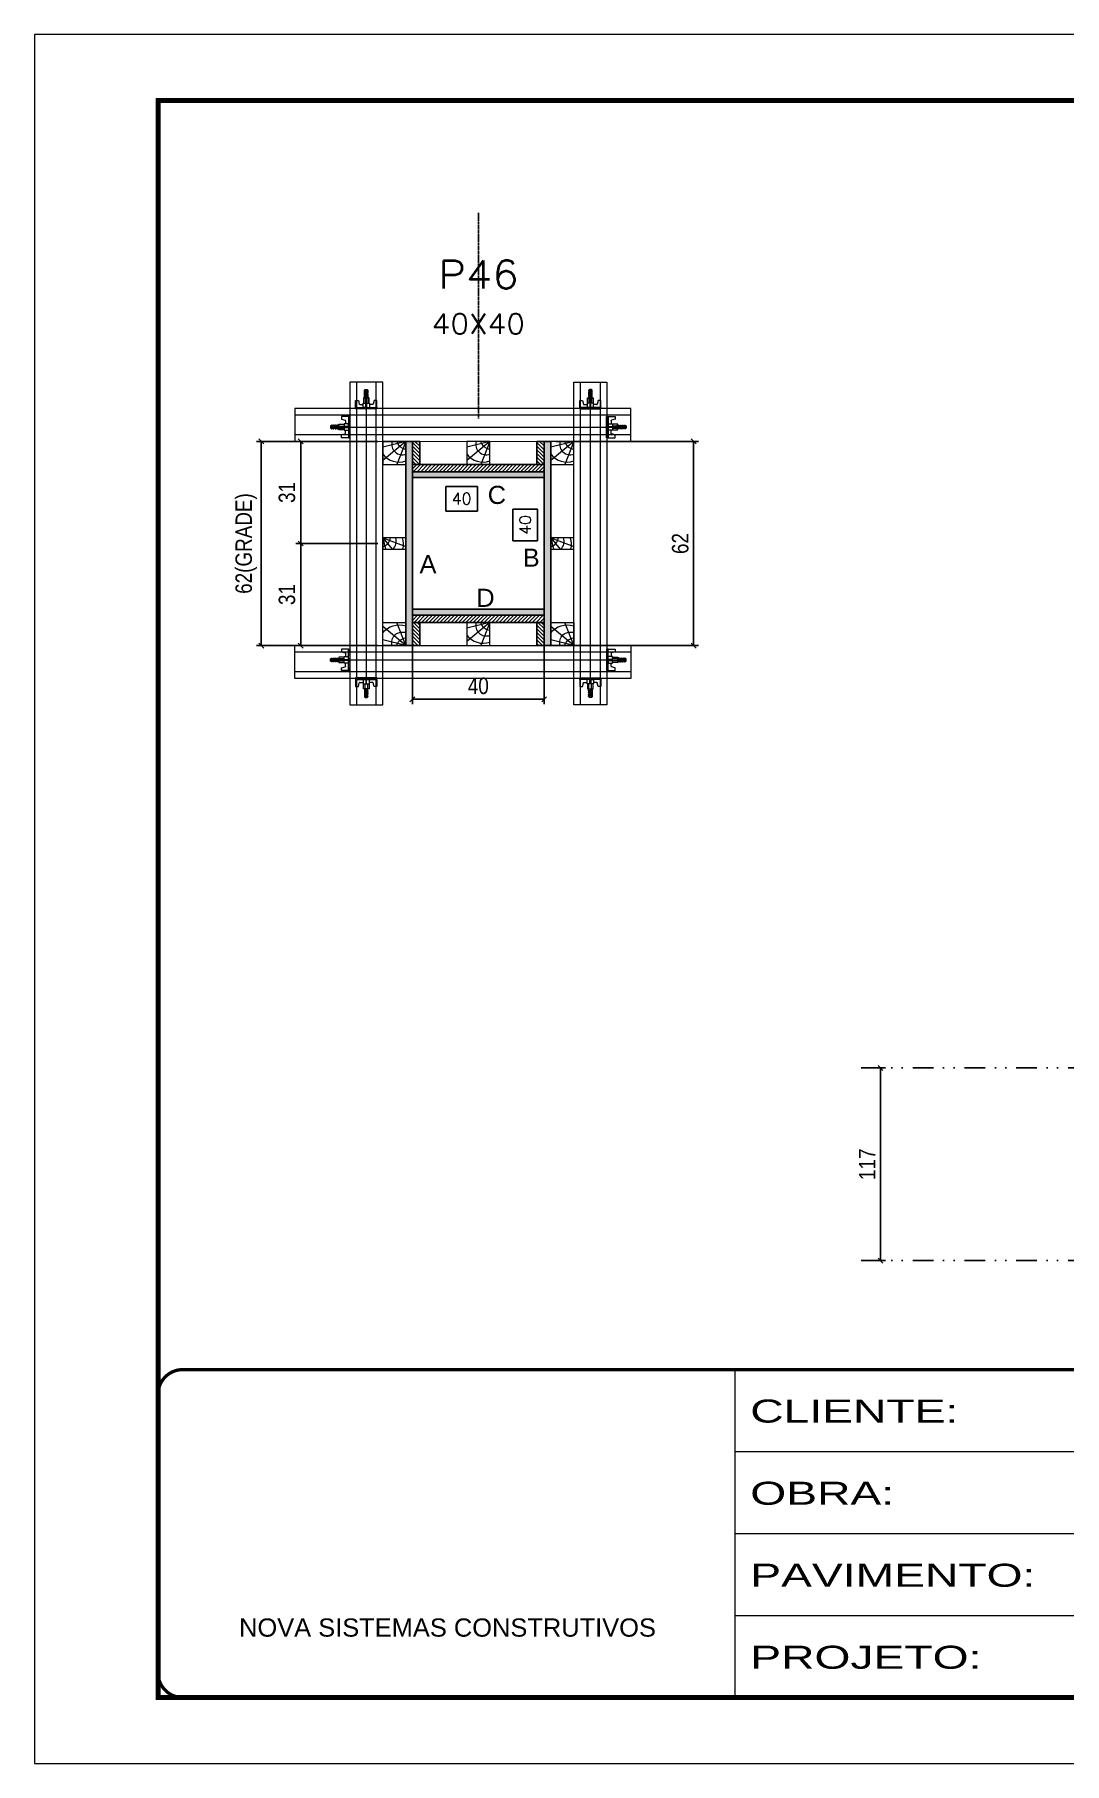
# Model space of a CAD drawing. Extents: x 808 to 7089, y -98 to 17032.
# Drawn here: x 5577 to 6202, y 10240 to 11290 of the extents above; entities that cross this region are included whole.
import ezdxf
from ezdxf.enums import TextEntityAlignment as Align

# ---------------------------------------------------------------- set-up
doc = ezdxf.new("R2010")
doc.units = 0
for name, pattern in [('CONTINUO', [0]), ('DASHED', [0.75, 0.5, -0.25]), ('DIVIDE2', [0.625, 0.25, -0.125, 0, -0.125, 0, -0.125]), ('HIDDEN', [0.375, 0.25, -0.125])]:
    doc.linetypes.add(name, pattern=pattern)
for name, color, linetype in [('CHAPA', 1, 'Continuous'), ('COTA', 241, 'Continuous'), ('MEIO_PONT', 93, 'Continuous'), ('Nível', 160, 'Continuous'), ('Painéis', 200, 'Continuous'), ('SARRAFO', 251, 'Continuous'), ('Texto de Titulo', 7, 'Continuous'), ('Texto Qtd Sarr', 242, 'Continuous'), ('TEXTO_GERAL', 7, 'Continuous')]:
    doc.layers.add(name, color=color, linetype=linetype)
for name, color, linetype, lineweight in [('Folhas', 255, 'Continuous', 9), ('Hachura', 251, 'Continuous', 9), ('Madeira', 126, 'Continuous', 18), ('Perfil Metálico', 224, 'Continuous', 18), ('SARRAFO DE PRESSAO', 251, 'DASHED', 9), ('Texto Seção', 7, 'Continuous', 15)]:
    doc.layers.add(name, color=color, linetype=linetype, lineweight=lineweight)
doc.styles.add('ARIAL', font='arial.ttf')
doc.styles.add('COTA TECNICA 2X', font='techl___.ttf', dxfattribs={"height": 10})
doc.styles.add('COTA TECNICA-50', font='techl___.ttf', dxfattribs={"height": 10})
doc.styles.add('ROMANS', font='romans.shx')
doc.styles.add('Tecnologia', font='')
doc.styles.get('Tecnologia').set_extended_font_data('Forgotten Futurist')
doc.dimstyles.new('COTA PAINEL-50', dxfattribs={"dimtxt": 10, "dimasz": 3, "dimexe": 3, "dimexo": 3, "dimgap": 3, "dimtad": 1, "dimdec": 1, "dimzin": 12, "dimdsep": 46, "dimtxsty": 'COTA TECNICA-50', "dimblk1": 'OBLIQUE', "dimblk2": 'OBLIQUE', "dimsah": 1, "dimcen": 0.9, "dimclrd": 4, "dimclre": 4, "dimclrt": 240, "dimadec": 1, "dimazin": 3, "dimtfac": 1, "dimtdec": 1, "dimtmove": 0, "dimatfit": 3, "dimfxl": 1, "dimtolj": 1, "dimtzin": 12, "dimarcsym": 0})
doc.dimstyles.new('SECAO PILAR', dxfattribs={"dimtxt": 10, "dimasz": 3, "dimexe": 3, "dimexo": 3, "dimgap": 3, "dimtad": 1, "dimdec": 1, "dimlfac": 0.5, "dimzin": 12, "dimdsep": 46, "dimtxsty": 'COTA TECNICA 2X', "dimblk1": 'OBLIQUE', "dimblk2": 'OBLIQUE', "dimsah": 1, "dimcen": 0.9, "dimclrd": 256, "dimclre": 256, "dimclrt": 256, "dimadec": 1, "dimazin": 3, "dimtfac": 1, "dimtdec": 1, "dimtmove": 0, "dimatfit": 3, "dimfxl": 1, "dimtolj": 1, "dimtzin": 12, "dimarcsym": 0})
doc.dimstyles.new('SECÇÃO 2', dxfattribs={"dimtxt": 7, "dimasz": 6, "dimexe": 0.18, "dimexo": 2, "dimgap": -4, "dimtad": 3, "dimdec": 1, "dimlfac": 0.5, "dimzin": 12, "dimdsep": 46, "dimtxsty": 'ROMANS', "dimblk": 'ARCHTICK', "dimcen": 0.09, "dimse1": 1, "dimse2": 1, "dimsd1": 1, "dimsd2": 1, "dimclrd": 180, "dimclre": 5, "dimclrt": 1, "dimadec": 0, "dimazin": 3, "dimtfac": 1, "dimtdec": 1, "dimtofl": 0, "dimtmove": 0, "dimatfit": 3, "dimldrblk": 'ARCHTICK', "dimfxl": 1, "dimtolj": 1, "dimtzin": 0, "dimarcsym": 0})
pattern_1 = [(45, (15309.1384, 33808.3477), (-1.12253202, 1.12253202), [])]

# ---------------------------------------------------------------- blocks, each defined once
blk = doc.blocks.new('9999999999')
at = {"color": 30, "linetype": 'CONTINUO'}
for p, q in [((98564.6, 34230.2), (98564.6, 34429.4)), ((98564.6, 34379.6), (99584, 34379.6)), ((98564.6, 34329.8), (99488, 34329.8)), ((98564.6, 34280), (99488, 34280))]:
    blk.add_line(p, q, dxfattribs=at)
at = {"color": 30, "linetype": 'CONTINUO', "const_width": 2}
blk.add_lwpolyline([(99584, 34230.2), (99584, 34414.4, 0.414214), (99569, 34429.4), (98229, 34429.4, 0.414214), (98214, 34414.4), (98214, 34245.2, 0.414214), (98229, 34230.2), (99584, 34230.2)], format="xyb", dxfattribs=at)
at = {"layer": 'Folhas'}
blk.add_lwpolyline([(98139, 34190.2), (99624, 34190.2), (99624, 35240.2), (98139, 35240.2)], close=True, dxfattribs=at)
at = {"layer": 'Folhas', "color": 30, "const_width": 3}
blk.add_lwpolyline([(98214, 34230.2), (99584, 34230.2), (99584, 35200.2), (98214, 35200.2)], close=True, dxfattribs=at)
at = {"color": 7, "linetype": 'Continuous', "ltscale": 5, "style": 'ARIAL'}
blk.add_text('NOVA SISTEMAS CONSTRUTIVOS', height=11.059, dxfattribs=at).set_placement((98263.2, 34267.2))
at = {"layer": 'Folhas', "color": 7, "style": 'Tecnologia', "width": 1.5}
for s, p in [('CLIENTE:', (98573.7, 34397.2)), ('OBRA:', (98573.7, 34347.3)), ('PAVIMENTO:', (98573.7, 34297.5)), ('PROJETO:', (98573.7, 34247.7))]:
    blk.add_text(s, height=14, dxfattribs=at).set_placement(p)
blk = doc.blocks.new('_Oblique')
at = {"color": 0, "linetype": 'ByBlock', "lineweight": -2}
blk.add_line((-0.5, -0.5), (0.5, 0.5), dxfattribs=at)
blk = doc.blocks.new('*D1774')
at = {"layer": 'COTA', "color": 4, "lineweight": -2, "transparency": 16777216}
for p, q in [((6081.7, 10662), (6093.5, 10662)), ((6090.5, 10545), (6090.5, 10662)), ((6081.7, 10545), (6093.5, 10545))]:
    blk.add_line(p, q, dxfattribs=at)
at = {"layer": 'Defpoints', "color": 0, "transparency": 16777216}
for p in [(6078.7, 10662), (6090.5, 10662), (6078.7, 10545)]:
    blk.add_point(p, dxfattribs=at)
at = {"layer": 'COTA', "color": 4, "lineweight": -2, "transparency": 16777216, "xscale": 3, "yscale": 3, "zscale": 3}
for p, rotation in [((6090.5, 10662), 90), ((6090.5, 10545), 270)]:
    blk.add_blockref('_Oblique', p, dxfattribs=dict(at, rotation=rotation))
at = {"layer": 'COTA', "color": 240, "transparency": 16777216, "insert": (6082.4, 10603.5), "char_height": 10, "attachment_point": 5, "rotation": 90, "style": 'COTA TECNICA-50'}
blk.add_mtext('\\A1;117', dxfattribs=at)
blk = doc.blocks.new('titulo1')
at = {"layer": 'Defpoints', "color": 252, "linetype": 'HIDDEN', "ltscale": 2}
blk.add_line((0, 0), (0, 125), dxfattribs=at)
at = {"layer": 'Defpoints', "style": 'ROMANS', "oblique": 15}
blk.add_attdef('FOLHA', text='', height=10, dxfattribs=at).set_placement((0, 15.6), align=Align.MIDDLE_CENTER)
at = {"layer": 'Texto Qtd Sarr', "color": 3, "style": 'ROMANS', "oblique": 15}
for tag, height, p in [('TITULO', 17, (0, 71.4)), ('SEÇÃO', 12, (0, 41.5))]:
    blk.add_attdef(tag, text='', height=height, dxfattribs=at).set_placement(p, align=Align.MIDDLE_CENTER)
blk = doc.blocks.new('*D1764')
at = {"layer": 'COTA', "color": 180, "lineweight": -2, "transparency": 16777216}
for p, q in [((5882.2, 11001.4), (5867.2, 11001.4)), ((5867.2, 11001.4), (5867.2, 10982.1)), ((5882.2, 10982.1), (5882.2, 11001.4)), ((5867.2, 10982.1), (5882.2, 10982.1))]:
    blk.add_line(p, q, dxfattribs=at)
at = {"layer": 'Defpoints', "color": 0, "transparency": 16777216}
for p in [(5806.2, 11020.5), (5806.2, 10940.5), (5886.2, 10940.5)]:
    blk.add_point(p, dxfattribs=at)
at = {"layer": 'COTA', "color": 1, "transparency": 16777216, "insert": (5874.7, 10991.8), "char_height": 7, "attachment_point": 5, "rotation": 90, "style": 'ROMANS'}
blk.add_mtext('\\A1;40', dxfattribs=at)
blk = doc.blocks.new('_ArchTick')
at = {"color": 0, "linetype": 'ByBlock', "const_width": 0.15}
blk.add_lwpolyline([(-0.5, -0.5), (0.5, 0.5)], dxfattribs=at)
blk = doc.blocks.new('*D1765')
at = {"layer": 'COTA', "color": 180, "lineweight": -2, "transparency": 16777216}
for p, q in [((5845.7, 11015.2), (5826.4, 11015.2)), ((5826.4, 11015.2), (5826.4, 11000.2)), ((5845.7, 11000.2), (5845.7, 11015.2)), ((5826.4, 11000.2), (5845.7, 11000.2))]:
    blk.add_line(p, q, dxfattribs=at)
at = {"layer": 'Defpoints', "color": 0, "transparency": 16777216}
for p in [(5806.2, 11020.5), (5886.2, 11020.5), (5886.2, 10996.2)]:
    blk.add_point(p, dxfattribs=at)
at = {"layer": 'COTA', "color": 1, "transparency": 16777216, "insert": (5836.1, 11007.7), "char_height": 7, "attachment_point": 5, "style": 'ROMANS'}
blk.add_mtext('\\A1;40', dxfattribs=at)
blk = doc.blocks.new('*D1773')
at = {"layer": 'COTA', "lineweight": -2, "transparency": 16777216}
for p, q in [((5806.2, 10933.9), (5806.2, 10882.9)), ((5886.2, 10933.9), (5886.2, 10882.9)), ((5806.2, 10885.9), (5886.2, 10885.9))]:
    blk.add_line(p, q, dxfattribs=at)
at = {"layer": 'Defpoints', "color": 0, "transparency": 16777216}
for p in [(5806.2, 10936.9), (5886.2, 10936.9), (5886.2, 10885.9)]:
    blk.add_point(p, dxfattribs=at)
at = {"layer": 'COTA', "lineweight": -2, "transparency": 16777216, "xscale": 3, "yscale": 3, "zscale": 3, "rotation": 180}
blk.add_blockref('_Oblique', (5806.2, 10885.9), dxfattribs=at)
at = {"layer": 'COTA', "lineweight": -2, "transparency": 16777216, "xscale": 3, "yscale": 3, "zscale": 3}
blk.add_blockref('_Oblique', (5886.2, 10885.9), dxfattribs=at)
at = {"layer": 'COTA', "transparency": 16777216, "insert": (5846.2, 10894), "char_height": 10, "attachment_point": 5, "style": 'COTA TECNICA 2X'}
blk.add_mtext('\\A1;40', dxfattribs=at)
blk = doc.blocks.new('*D1745')
at = {"layer": 'COTA', "lineweight": -2, "transparency": 16777216}
for p, q in [((5785.2, 11042.5), (5711.4, 11042.5)), ((5714.4, 11042.5), (5714.4, 10918.5)), ((5785.2, 10918.5), (5711.4, 10918.5))]:
    blk.add_line(p, q, dxfattribs=at)
at = {"layer": 'Defpoints', "color": 0, "transparency": 16777216}
for p in [(5788.2, 11042.5), (5714.4, 10918.5), (5788.2, 10918.5)]:
    blk.add_point(p, dxfattribs=at)
at = {"layer": 'COTA', "lineweight": -2, "transparency": 16777216, "xscale": 3, "yscale": 3, "zscale": 3}
for p, rotation in [((5714.4, 11042.5), 90), ((5714.4, 10918.5), 270)]:
    blk.add_blockref('_Oblique', p, dxfattribs=dict(at, rotation=rotation))
at = {"layer": 'COTA', "transparency": 16777216, "insert": (5705.2, 10980.5), "char_height": 10, "attachment_point": 5, "rotation": 90, "style": 'COTA TECNICA 2X'}
blk.add_mtext('\\A1;62(GRADE)', dxfattribs=at)
blk = doc.blocks.new('*D1746')
at = {"layer": 'COTA', "lineweight": -2, "transparency": 16777216}
for p, q in [((5785.2, 10980.5), (5735.3, 10980.5)), ((5738.3, 10980.5), (5738.3, 10918.5)), ((5785.2, 10918.5), (5735.3, 10918.5))]:
    blk.add_line(p, q, dxfattribs=at)
at = {"layer": 'Defpoints', "color": 0, "transparency": 16777216}
for p in [(5788.2, 10980.5), (5738.3, 10918.5), (5788.2, 10918.5)]:
    blk.add_point(p, dxfattribs=at)
at = {"layer": 'COTA', "lineweight": -2, "transparency": 16777216, "xscale": 3, "yscale": 3, "zscale": 3}
for p, rotation in [((5738.3, 10980.5), 90), ((5738.3, 10918.5), 270)]:
    blk.add_blockref('_Oblique', p, dxfattribs=dict(at, rotation=rotation))
at = {"layer": 'COTA', "transparency": 16777216, "insert": (5730, 10949.5), "char_height": 10, "attachment_point": 5, "rotation": 90, "style": 'COTA TECNICA 2X'}
blk.add_mtext('\\A1;31', dxfattribs=at)
blk = doc.blocks.new('PONTALETE')
at = {"layer": 'Madeira'}
for q in [(2.71, 7), (7, 5.76), (7, 1.74)]:
    blk.add_line((0, 0), q, dxfattribs=at)
blk.add_lwpolyline([(0, 0), (7, 0), (7, 7), (0, 7)], close=True, dxfattribs=at)
for centre, radius, start, end in [((2.04, 0.06), 6.23, 37.2818, 109.0913), ((1.09, 0.9), 3.19, 343.603, 109.9847), ((-0.21, -0.78), 3.09, 14.6322, 86.0383)]:
    blk.add_arc(centre, radius, start, end, dxfattribs=at)
blk = doc.blocks.new('MEIO PONTALETE')
at = {"layer": 'Madeira'}
for q in [(2.71, 7), (3.5, 2.88), (3.5, 0.87)]:
    blk.add_line((0, 0), q, dxfattribs=at)
blk.add_lwpolyline([(0, 0), (3.5, 0), (3.5, 7), (0, 7)], close=True, dxfattribs=at)
for centre, radius, start, end in [((2.04, 0.06), 6.23, 76.4499, 109.0913), ((1.09, 0.9), 3.19, 40.9063, 109.9847), ((-0.21, -0.78), 3.09, 14.6322, 86.0383)]:
    blk.add_arc(centre, radius, start, end, dxfattribs=at)
blk = doc.blocks.new('*D1747')
at = {"layer": 'COTA', "lineweight": -2, "transparency": 16777216}
for p, q in [((5785.2, 11042.5), (5735.3, 11042.5)), ((5738.3, 11042.5), (5738.3, 10980.5)), ((5785.2, 10980.5), (5735.3, 10980.5))]:
    blk.add_line(p, q, dxfattribs=at)
at = {"layer": 'Defpoints', "color": 0, "transparency": 16777216}
for p in [(5788.2, 11042.5), (5738.3, 10980.5), (5788.2, 10980.5)]:
    blk.add_point(p, dxfattribs=at)
at = {"layer": 'COTA', "lineweight": -2, "transparency": 16777216, "xscale": 3, "yscale": 3, "zscale": 3}
for p, rotation in [((5738.3, 11042.5), 90), ((5738.3, 10980.5), 270)]:
    blk.add_blockref('_Oblique', p, dxfattribs=dict(at, rotation=rotation))
at = {"layer": 'COTA', "transparency": 16777216, "insert": (5730, 11011.5), "char_height": 10, "attachment_point": 5, "rotation": 90, "style": 'COTA TECNICA 2X'}
blk.add_mtext('\\A1;31', dxfattribs=at)
blk = doc.blocks.new('*D1748')
at = {"layer": 'COTA', "lineweight": -2, "transparency": 16777216}
for p, q in [((5893.2, 11042.5), (5980, 11042.5)), ((5977, 11042.5), (5977, 10918.5)), ((5893.2, 10918.5), (5980, 10918.5))]:
    blk.add_line(p, q, dxfattribs=at)
at = {"layer": 'Defpoints', "color": 0, "transparency": 16777216}
for p in [(5890.2, 11042.5), (5890.2, 10918.5), (5977, 10918.5)]:
    blk.add_point(p, dxfattribs=at)
at = {"layer": 'COTA', "lineweight": -2, "transparency": 16777216, "xscale": 3, "yscale": 3, "zscale": 3}
for p, rotation in [((5977, 11042.5), 90), ((5977, 10918.5), 270)]:
    blk.add_blockref('_Oblique', p, dxfattribs=dict(at, rotation=rotation))
at = {"layer": 'COTA', "transparency": 16777216, "insert": (5968.9, 10980.5), "char_height": 10, "attachment_point": 5, "rotation": 90, "style": 'COTA TECNICA 2X'}
blk.add_mtext('\\A1;62', dxfattribs=at)
blk = doc.blocks.new('C')
at = {"layer": 'Hachura', "color": 0}
for p, q in [((0, 3.22), (0, -3.22)), ((0.45, 3.22), (0, 3.22)), ((0.46, 3.16), (0, 3.16)), ((0.46, 3.05), (0, 3.05)), ((0.46, 2.88), (0, 2.88)), ((0, 2.75), (0, -1.16)), ((0.46, 2.65), (0, 2.65)), ((0.46, 2.23), (0, 2.23)), ((0.46, 1.51), (0, 1.51)), ((0.39, 0.49), (0.17, 0.49)), ((0.45, -3.23), (0.45, 3.22)), ((0.45, 3.22), (2.58, 3.22)), ((1.74, 0.97), (0.45, 0.97)), ((1.45, 0.1), (0.45, 0.1)), ((1.35, 1.94), (1.35, 0.96)), ((2.58, 2.39), (1.47, 2.09)), ((1.74, -0.97), (1.74, 0.97)), ((1.74, 0.97), (1.74, 0.84)), ((1.74, 0.97), (1.74, 0.84)), ((1.74, 0.84), (3.35, 0.84)), ((3.35, 0.45), (1.74, 0.45)), ((2.58, 3.22), (2.58, 2.39)), ((3.32, 0.84), (3.32, -0.84)), ((3.35, 0.84), (3.35, -0.84)), ((3.68, 0.45), (3.35, 0.45)), ((3.84, -0.52), (3.35, 0.45)), ((3.35, 0.06), (3.67, -0.57)), ((3.68, 0.45), (4.16, -0.52)), ((3.72, 0.5), (4.25, -0.57)), ((4.37, -0.55), (3.83, 0.53)), ((4.15, 0.45), (3.93, 0.45)), ((4.42, -0.52), (3.93, 0.45)), ((4.15, 0.45), (4.26, 0.45)), ((4.26, 0.45), (4.74, -0.52)), ((4.3, 0.5), (4.83, -0.57)), ((4.95, -0.55), (4.41, 0.53)), ((4.51, 0.45), (4.84, 0.45)), ((5, -0.52), (4.51, 0.45)), ((4.84, 0.45), (5.32, -0.52)), ((4.88, 0.5), (5.41, -0.57)), ((5.53, -0.55), (4.99, 0.53)), ((5.58, -0.52), (5.09, 0.45)), ((5.42, 0.45), (5.09, 0.45)), ((5.58, -0.52), (5.09, 0.45)), ((5.42, 0.45), (5.74, -0.19)), ((5.46, 0.5), (5.74, -0.07)), ((5.74, 0.19), (5.57, 0.53)), ((5.74, 0.32), (5.68, 0.45)), ((5.68, 0.45), (5.74, 0.45)), ((5.74, 0.45), (5.9, 0.29)), ((5.74, 0.45), (5.74, -0.52)), ((5.9, -0.36), (5.9, 0.29)), ((0.45, 0), (0, 0)), ((0.46, -1.52), (0, -1.52)), ((0.46, -2.23), (0, -2.23)), ((0.46, -2.65), (0, -2.65)), ((0.46, -2.88), (0, -2.88)), ((0.46, -3.05), (0, -3.05)), ((0.46, -3.16), (0, -3.16)), ((0, -3.22), (2.57, -3.22)), ((0.08, -0.48), (0.29, -0.48)), ((0.29, -0.48), (0.4, -0.48)), ((0.45, 0), (0.45, -0.97)), ((0.45, -0.16), (1.45, -0.16)), ((0.45, -0.65), (0.45, -0.32)), ((0.45, -3.23), (0.45, -0.65)), ((0.45, -0.97), (1.74, -0.97)), ((1.35, -1.94), (1.35, -0.97)), ((2.58, -2.39), (1.47, -2.1)), ((3.35, -0.32), (1.74, -0.32)), ((3.35, -0.84), (1.74, -0.84)), ((2.58, -3.23), (2.58, -2.39)), ((3.35, -0.07), (3.58, -0.52)), ((3.35, -0.52), (3.58, -0.52)), ((3.84, -0.52), (4.16, -0.52)), ((4.42, -0.52), (4.74, -0.52)), ((4.63, -0.52), (4.74, -0.52)), ((5, -0.52), (5.32, -0.52)), ((5.58, -0.52), (5.74, -0.52)), ((5.74, -0.52), (5.9, -0.36)), ((5.74, -0.52), (5.74, -0.52))]:
    blk.add_line(p, q, dxfattribs=at)
for centre, radius, start, end in [((1.52, 1.94), 0.161, 104.7436, 180), ((1.44, -0.03), 0.129, 272.695, 87.305), ((3.81, 0.39), 0.143, 25.5688, 154.4312), ((4.39, 0.39), 0.143, 25.5688, 154.4312), ((4.97, 0.39), 0.143, 25.5688, 154.4312), ((5.55, 0.39), 0.143, 25.5688, 154.4312), ((0.17, -0.37), 0.174, 221.744, 317.8592), ((1.52, -1.94), 0.161, 180, 255.2564), ((3.71, -0.4), 0.174, 222.1408, 318.256), ((4.29, -0.4), 0.174, 222.1408, 318.256), ((4.87, -0.4), 0.174, 222.1408, 318.256), ((5.45, -0.4), 0.174, 222.1408, 318.256), ((5.61, -0.4), 0.174, 317.8592, 318.256)]:
    blk.add_arc(centre, radius, start, end, dxfattribs=at)

msp = doc.modelspace()

# ---------------------------------------------------------------- hatches: boundary and pattern name
at = {"layer": 'Hachura'}
h = msp.add_hatch(color=256, dxfattribs=at)
h.dxf.hatch_style = 1
h.paths.add_polyline_path([(5806.19, 10918.54), (5802.19, 10918.54), (5802.19, 11042.54), (5806.19, 11042.54)])
h = msp.add_hatch(color=256, dxfattribs=at)
h.dxf.hatch_style = 1
h.paths.add_polyline_path([(5806.19, 10918.54), (5802.19, 10918.54), (5802.19, 11042.54), (5806.19, 11042.54)])
h = msp.add_hatch(dxfattribs=at)
h.set_pattern_fill('ANSI31', color=256, scale=0.5, angle=90, style=0)
h.set_pattern_definition([(135, (-17085.2216, 20166.4914), (-1.12253202, -1.12253202), [])])
h.paths.add_polyline_path([(5806.19, 11028.54), (5810.59, 11028.54), (5810.59, 11042.54), (5806.19, 11042.54)])
h = msp.add_hatch(dxfattribs=at)
h.set_pattern_fill('ANSI31', color=256, scale=0.5, angle=90, style=0)
h.set_pattern_definition([(135, (-17043.2216, 20166.4914), (-1.12253202, -1.12253202), [])])
h.paths.add_polyline_path([(5886.19, 11028.54), (5881.79, 11028.54), (5881.79, 11042.54), (5886.19, 11042.54)])
h = msp.add_hatch(color=256, dxfattribs=at)
h.dxf.hatch_style = 1
h.paths.add_polyline_path([(5886.19, 10918.54), (5890.19, 10918.54), (5890.19, 11042.54), (5886.19, 11042.54)])
h = msp.add_hatch(color=256, dxfattribs=at)
h.dxf.hatch_style = 1
h.paths.add_polyline_path([(5886.19, 10918.54), (5890.19, 10918.54), (5890.19, 11042.54), (5886.19, 11042.54)])
h = msp.add_hatch(dxfattribs=at)
h.set_pattern_fill('ANSI31', color=256, scale=0.5, style=0)
h.set_pattern_definition(pattern_1)
h.paths.add_polyline_path([(5886.19, 11024.14), (5886.19, 11028.54), (5806.19, 11028.54), (5806.19, 11024.14)])
h = msp.add_hatch(color=256, dxfattribs=at)
h.dxf.hatch_style = 1
h.paths.add_polyline_path([(5806.19, 11024.14), (5806.19, 11020.54), (5886.19, 11020.54), (5886.19, 11024.14)])
h = msp.add_hatch(color=256, dxfattribs=at)
h.dxf.hatch_style = 1
h.paths.add_polyline_path([(5806.19, 11024.14), (5806.19, 11020.54), (5886.19, 11020.54), (5886.19, 11024.14)])
h = msp.add_hatch(color=256, dxfattribs=at)
h.dxf.hatch_style = 1
h.paths.add_polyline_path([(5806.19, 10940.54), (5806.19, 10936.94), (5886.19, 10936.94), (5886.19, 10940.54)])
h = msp.add_hatch(color=256, dxfattribs=at)
h.dxf.hatch_style = 1
h.paths.add_polyline_path([(5806.19, 10940.54), (5806.19, 10936.94), (5886.19, 10936.94), (5886.19, 10940.54)])
h = msp.add_hatch(dxfattribs=at)
h.set_pattern_fill('ANSI31', color=256, scale=0.5, style=0)
h.set_pattern_definition(pattern_1)
h.paths.add_polyline_path([(5886.19, 10936.94), (5886.19, 10932.54), (5806.19, 10932.54), (5806.19, 10936.94)])
h = msp.add_hatch(dxfattribs=at)
h.set_pattern_fill('ANSI31', color=256, scale=0.5, angle=90, style=0)
h.set_pattern_definition([(135, (-17085.2216, 20421.4914), (-1.12253202, -1.12253202), [])])
h.paths.add_polyline_path([(5806.19, 10932.54), (5810.59, 10932.54), (5810.59, 10918.54), (5806.19, 10918.54)])
h = msp.add_hatch(dxfattribs=at)
h.set_pattern_fill('ANSI31', color=256, scale=0.5, angle=90, style=0)
h.set_pattern_definition([(135, (-17043.2216, 20421.4914), (-1.12253202, -1.12253202), [])])
h.paths.add_polyline_path([(5886.19, 10932.54), (5881.79, 10932.54), (5881.79, 10918.54), (5886.19, 10918.54)])

# ---------------------------------------------------------------- linework, layer by layer
at = {"layer": 'CHAPA'}
for points in [[(5806.19, 10918.54), (5802.19, 10918.54), (5802.19, 11042.54), (5806.19, 11042.54)], [(5806.19, 10918.54), (5802.19, 10918.54), (5802.19, 11042.54), (5806.19, 11042.54)], [(5886.19, 10918.54), (5890.19, 10918.54), (5890.19, 11042.54), (5886.19, 11042.54)], [(5886.19, 10918.54), (5890.19, 10918.54), (5890.19, 11042.54), (5886.19, 11042.54)], [(5806.19, 11024.14), (5806.19, 11020.54), (5886.19, 11020.54), (5886.19, 11024.14)], [(5806.19, 11024.14), (5806.19, 11020.54), (5886.19, 11020.54), (5886.19, 11024.14)], [(5806.19, 10940.54), (5806.19, 10936.94), (5886.19, 10936.94), (5886.19, 10940.54)], [(5806.19, 10940.54), (5806.19, 10936.94), (5886.19, 10936.94), (5886.19, 10940.54)]]:
    msp.add_lwpolyline(points, close=True, dxfattribs=at)
at = {"layer": 'Hachura'}
for p, q in [((5778.13, 11073.02), (5778.13, 10898.51)), ((5914.25, 11073.02), (5914.24, 10898.51)), ((5757.42, 11051.23), (5931.16, 11051.23)), ((5757.42, 10909.85), (5931.16, 10909.85))]:
    msp.add_line(p, q, dxfattribs=at)
at = {"layer": 'Madeira'}
for points in [[(5802.19, 10918.54), (5788.19, 10918.54), (5788.19, 11042.54), (5802.19, 11042.54)], [(5890.19, 10918.54), (5904.19, 10918.54), (5904.19, 11042.54), (5890.19, 11042.54)]]:
    msp.add_lwpolyline(points, close=True, dxfattribs=at)
at = {"layer": 'Nível', "color": 4, "linetype": 'DIVIDE2', "ltscale": 50}
for p, q in [((6078.66, 10662.02), (7021.67, 10662.02)), ((6078.66, 10545.02), (7021.67, 10545.02))]:
    msp.add_line(p, q, dxfattribs=at)
at = {"layer": 'Painéis'}
msp.add_lwpolyline([(5886.19, 11020.54), (5806.19, 11020.54), (5806.19, 10940.54), (5886.19, 10940.54)], close=True, dxfattribs=at)
at = {"layer": 'Perfil Metálico'}
for p, q in [((5938.79, 11058.51), (5734.69, 11058.51)), ((5938.79, 11046.51), (5734.69, 11046.51)), ((5938.79, 10914.57), (5734.69, 10914.57)), ((5938.79, 10902.57), (5734.69, 10902.57))]:
    msp.add_line(p, q, dxfattribs=at)
for points in [[(5768.19, 10882.54), (5788.19, 10882.54), (5788.19, 11078.54), (5768.19, 11078.54)], [(5784.19, 11078.54), (5772.19, 11078.54), (5772.19, 10882.54), (5784.19, 10882.54)], [(5924.19, 10882.54), (5904.19, 10882.54), (5904.19, 11078.54), (5924.19, 11078.54)], [(5908.19, 11078.54), (5920.19, 11078.54), (5920.19, 10882.54), (5908.19, 10882.54)], [(5938.79, 11042.57), (5938.79, 11062.57), (5734.69, 11062.51), (5734.69, 11042.51)], [(5938.79, 10918.51), (5938.79, 10898.51), (5734.69, 10898.57), (5734.69, 10918.57)]]:
    msp.add_lwpolyline(points, close=True, dxfattribs=at)
at = {"layer": 'SARRAFO'}
for points in [[(5810.59, 11042.54), (5810.59, 11028.54), (5806.19, 11028.54), (5806.19, 11042.54)], [(5881.79, 11042.54), (5881.79, 11028.54), (5886.19, 11028.54), (5886.19, 11042.54)], [(5806.19, 11028.54), (5886.19, 11028.54), (5886.19, 11024.14), (5806.19, 11024.14)], [(5806.19, 10932.54), (5886.19, 10932.54), (5886.19, 10936.94), (5806.19, 10936.94)], [(5810.59, 10918.54), (5810.59, 10932.54), (5806.19, 10932.54), (5806.19, 10918.54)], [(5881.79, 10918.54), (5881.79, 10932.54), (5886.19, 10932.54), (5886.19, 10918.54)]]:
    msp.add_lwpolyline(points, close=True, dxfattribs=at)

# ---------------------------------------------------------------- block references
at = {"layer": 'Hachura', "linetype": 'Continuous', "yscale": 2, "zscale": 2}
for p, xscale, rotation in [((5778.13, 11062.22), -2, 270), ((5914.24, 11062.22), 2, 89.99999999999999), ((5768.22, 11051.23), 2, 180), ((5924.16, 11051.22), -2, 180), ((5778.13, 10898.86), 2, 270), ((5914.24, 10898.86), -2, 90)]:
    msp.add_blockref('C', p, dxfattribs=dict(at, xscale=xscale, rotation=rotation))
for p, xscale in [((5768.22, 10909.85), -2), ((5924.16, 10909.86), 2)]:
    msp.add_blockref('C', p, dxfattribs=dict(at, xscale=xscale))
at = {"layer": 'MEIO_PONT'}
for name, p, xscale, yscale, zscale, rotation in [('PONTALETE', (5802.19, 11042.54), 2, 2, 2, 180), ('PONTALETE', (5853.19, 11042.54), 2, 2, 2, 180), ('PONTALETE', (5904.19, 11042.54), 2, 2, 2, 180), ('MEIO PONTALETE', (5788.19, 10984.04), 1.999999997962732, 1.999999997962732, 1.999999997962732, 270), ('MEIO PONTALETE', (5890.19, 10984.04), 1.999999997962732, 1.999999997962732, 1.999999997962732, 270), ('PONTALETE', (5853.19, 10932.54), 2, 2, 2, 180)]:
    msp.add_blockref(name, p, dxfattribs=dict(at, xscale=xscale, yscale=yscale, zscale=zscale, rotation=rotation))
at = {"layer": 'MEIO_PONT', "xscale": -2, "yscale": 2, "zscale": 2}
for p in [(5802.19, 10918.54), (5904.19, 10918.54)]:
    msp.add_blockref('PONTALETE', p, dxfattribs=at)
at = {"layer": 'SARRAFO DE PRESSAO', "color": 6, "linetype": 'ByBlock'}
msp.add_blockref('9999999999', (-92562.31, -23950.6), dxfattribs=at)
at = {"layer": 'Texto Seção'}
ref = msp.add_blockref('titulo1', (5846.26, 11056.41), dxfattribs=at)
ref.add_attrib('TITULO', 'P46', dxfattribs={"layer": 'Texto de Titulo', "color": 7, "height": 17, "style": 'ROMANS', "width": 1.1}).set_placement((5846.26, 11143.91), align=Align.MIDDLE_CENTER)
ref.add_attrib('SEÇÃO', '40X40', dxfattribs={"layer": 'Texto de Titulo', "color": 7, "height": 12, "style": 'ROMANS', "width": 1.1}).set_placement((5846.26, 11113.91), align=Align.MIDDLE_CENTER)

# ---------------------------------------------------------------- texts
at = {"layer": 'TEXTO_GERAL', "style": 'ARIAL'}
for s, p in [('C', (5857.47, 11010.04)), ('A', (5815.64, 10967.99)), ('B', (5878.36, 10971.9)), ('D', (5850.57, 10947.54))]:
    msp.add_text(s, height=11, dxfattribs=at).set_placement(p, align=Align.MIDDLE_CENTER)

# ---------------------------------------------------------------- dimensions: what is measured, and where the dimension line sits
at = {"layer": 'COTA'}
dim = msp.add_linear_dim(base=(5714.41, 10918.54), p1=(5788.19, 11042.54), p2=(5788.19, 10918.54), angle=270, text='<>(GRADE)', dimstyle='SECAO PILAR', dxfattribs=at)
dim.commit()
dim.dimension.update_dxf_attribs({"geometry": '*D1745', "text_midpoint": (5705.19, 10980.54)})
for base, p1, p2, angle, dimstyle, picture, middle in [((5738.25, 10980.54), (5788.19, 11042.54), (5788.19, 10980.54), 270, 'SECAO PILAR', '*D1747', (5730.03, 11011.54)), ((5976.96, 10918.54), (5890.19, 11042.54), (5890.19, 10918.54), 270, 'SECAO PILAR', '*D1748', (5968.86, 10980.54)), ((5738.25, 10918.54), (5788.19, 10980.54), (5788.19, 10918.54), 270, 'SECAO PILAR', '*D1746', (5730.03, 10949.54)), ((6090.51, 10662.02), (6078.66, 10545.02), (6078.66, 10662.02), 90, 'COTA PAINEL-50', '*D1774', (6082.44, 10603.52))]:
    dim = msp.add_linear_dim(base=base, p1=p1, p2=p2, angle=angle, dimstyle=dimstyle, dxfattribs=at)
    dim.commit()
    dim.dimension.update_dxf_attribs({"geometry": picture, "text_midpoint": middle})
dim = msp.add_linear_dim(base=(5886.19, 10940.54), p1=(5806.19, 11020.54), p2=(5806.19, 10940.54), angle=270, dimstyle='SECÇÃO 2', dxfattribs=at)
dim.commit()
dim.dimension.update_dxf_attribs({"geometry": '*D1764', "text_midpoint": (5886.19, 10991.78), "dimtype": 160})
dim = msp.add_linear_dim(base=(5886.19, 10996.25), p1=(5806.19, 11020.54), p2=(5886.19, 11020.54), dimstyle='SECÇÃO 2', dxfattribs=at)
dim.commit()
dim.dimension.update_dxf_attribs({"geometry": '*D1765', "text_midpoint": (5836.08, 10996.25), "dimtype": 160})
dim = msp.add_linear_dim(base=(5886.19, 10885.9), p1=(5806.19, 10936.94), p2=(5886.19, 10936.94), dimstyle='SECAO PILAR', dxfattribs=at)
dim.commit()
dim.dimension.update_dxf_attribs({"geometry": '*D1773', "text_midpoint": (5846.19, 10894)})

doc.saveas('drawing.dxf')
